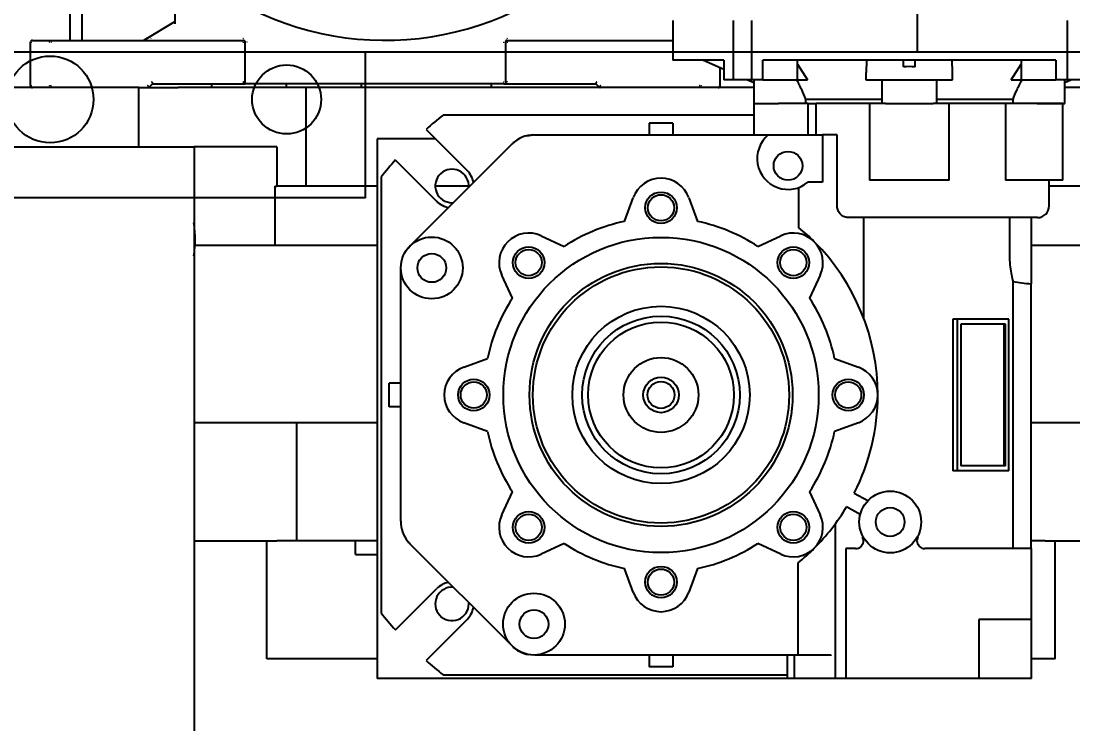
# Model space of a CAD drawing. Header units: inches. Extents: x -347369 to -260369, y 119522 to 149869.
# Drawn here: x -263237.6 to -262970.6, y 139209.2 to 139387.6 of the extents above; entities that cross this region are included whole.
import ezdxf

# ---------------------------------------------------------------- set-up
doc = ezdxf.new("R2010")
doc.units = ezdxf.units.IN
doc.header["$LTSCALE"] = 300
doc.linetypes.add('DOT2', pattern=[0.635, 0, -0.635])
doc.layers.add('INCASTELLATURA MOT', color=4, linetype='Continuous')
doc.layers.add('QUOTE', color=7, linetype='Continuous')
doc.styles.get("Standard").update_dxf_attribs({"font": 'romans.shx'})
doc.dimstyles.new('sc1a100_pollici', dxfattribs={"dimscale": 100, "dimtxt": 3, "dimasz": 3, "dimexe": 0, "dimexo": 0, "dimgap": 1, "dimtad": 1, "dimzin": 12, "dimdsep": 46, "dimtxsty": 'Standard', "dimblk": 'CLOSEDBLANK', "dimcen": 1, "dimclrd": 253, "dimclre": 253, "dimclrt": 2, "dimadec": 0, "dimazin": 3, "dimtfac": 1, "dimtmove": 0, "dimatfit": 1, "dimldrblk": 'CLOSEDBLANK', "dimfxl": 1, "dimtolj": 1, "dimtzin": 0, "dimarcsym": 0})

# ---------------------------------------------------------------- blocks, each defined once
blk = doc.blocks.new('_ClosedBlank')
at = {"color": 0, "linetype": 'ByBlock', "lineweight": -2}
for p, q in [((-1, 0.16667), (0, 0)), ((-1, 0.16667), (-1, -0.16667)), ((0, 0), (-1, -0.16667))]:
    blk.add_line(p, q, dxfattribs=at)
blk = doc.blocks.new('*D12')
at = {"layer": 'Defpoints', "color": 0, "transparency": 16777216}
for p in [(-263135.17, 139932.66), (-261590.13, 139932.66), (-262190.13, 138999.66)]:
    blk.add_point(p, dxfattribs=at)
at = {"layer": 'QUOTE', "color": 253, "lineweight": -2, "transparency": 16777216}
for p, q in [((-261590.13, 140232.66), (-261590.13, 140532.66)), ((-263135.17, 139932.66), (-261590.13, 139932.66)), ((-261590.13, 139932.66), (-261590.13, 138999.66)), ((-262190.13, 138999.66), (-261590.13, 138999.66)), ((-261590.13, 138699.66), (-261590.13, 135456.8))]:
    blk.add_line(p, q, dxfattribs=at)
at = {"layer": 'QUOTE', "color": 253, "lineweight": -2, "transparency": 16777216, "xscale": 300, "yscale": 300, "zscale": 300}
for p, rotation in [((-261590.13, 139932.66), 270), ((-261590.13, 138999.66), 90)]:
    blk.add_blockref('_ClosedBlank', p, dxfattribs=dict(at, rotation=rotation))
at = {"layer": 'QUOTE', "color": 2, "transparency": 16777216, "char_height": 300, "attachment_point": 5, "rotation": 90}
for s, insert in [('\\A1;[3\'-0 3/4"]', (-261261.56, 136928.23)), ('\\A1;933', (-261840.13, 136928.23))]:
    blk.add_mtext(s, dxfattribs=dict(at, insert=insert))
blk = doc.blocks.new('*U45')
at = {"layer": 'INCASTELLATURA MOT', "linetype": 'Continuous'}
for p, q in [((120, 412), (120, 380)), ((120, 380), (-5880, 380)), ((-20, 343), (-20, 380)), ((-20, 343), (-180, 343))]:
    blk.add_line(p, q, dxfattribs=at)
for centre, radius in [((-100, 368), 11), ((-40, 368), 8.75)]:
    blk.add_circle(centre, radius, dxfattribs=at)
blk = doc.blocks.new('*U46')
at = {"layer": 'INCASTELLATURA MOT'}
for p in [(120, 412), (600, 380)]:
    blk.add_line(p, (120, 380), dxfattribs=at)
blk = doc.blocks.new('A$C11159156')
at = {"layer": 'INCASTELLATURA MOT', "color": 40, "linetype": 'Continuous', "lineweight": 25}
for p, q in [((-431, 462.4), (-431, 433)), ((-407.27, 437.21), (-407.27, 447.3)), ((-434, 440.3), (-434, 433)), ((-407.27, 437.8), (-415.13, 433.07)), ((-281, 438), (-281, 428)), ((-265.66, 438), (-265.66, 423)), ((-261.07, 438), (-261.07, 423)), ((-180.93, 438), (-180.93, 423)), ((-444, 421.5), (-444, 432.5)), ((-443.5, 433), (-438.79, 433)), ((-438.79, 433), (-390, 433)), ((-389.5, 422), (-389.5, 432.5)), ((-323.5, 432.5), (-323.5, 422.5)), ((-323, 433), (-281, 433)), ((-268.09, 428), (-281, 428)), ((-273.25, 428), (-268.09, 425.7)), ((-268.09, 428), (-268.09, 423)), ((-183.81, 428), (-258.19, 428)), ((-258.19, 423), (-258.19, 428)), ((-249.36, 423), (-249.36, 428)), ((-231.86, 424.87), (-231.77, 428)), ((-222.5, 426.28), (-222.5, 428)), ((-219.5, 426.28), (-219.5, 428)), ((-210.23, 428), (-210.14, 424.87)), ((-192.64, 428), (-192.64, 423)), ((-183.81, 428), (-183.81, 423)), ((-269, 421.5), (-269, 426.11)), ((-249.36, 426.95), (-246.85, 423)), ((-232, 424.87), (-232, 423)), ((-210, 423), (-210, 424.87)), ((-195.15, 423), (-192.64, 426.95)), ((-414, 421), (-413, 422)), ((-413, 422), (-389.5, 422)), ((-398, 421), (-398, 422)), ((-389, 422), (-389.5, 422)), ((-323.87, 422), (-389, 422)), ((-379, 421), (-379, 422)), ((-360, 421), (-360, 422)), ((-327, 421), (-327, 422)), ((-323, 422), (-300.5, 422)), ((-300.5, 422), (-299.5, 421)), ((-265.66, 423), (-268.09, 423)), ((-261.07, 423), (-265.66, 423)), ((-262.02, 423), (-260.48, 422.31)), ((-258.19, 423), (-261.07, 423)), ((-260.48, 423), (-260.48, 417)), ((-258.19, 423), (-251.41, 423)), ((-251.41, 423), (-249.36, 423)), ((-249.36, 423), (-246.85, 423)), ((-232, 423), (-210, 423)), ((-228, 423), (-228, 417)), ((-214, 417), (-214, 423)), ((-195.15, 423), (-192.64, 423)), ((-192.64, 423), (-190.59, 423)), ((-190.59, 423), (-183.81, 423)), ((-180.93, 423), (-183.81, 423)), ((-181.52, 417), (-181.52, 423)), ((-181.52, 422.31), (-179.98, 423)), ((-176.34, 423), (-180.93, 423)), ((-426.5, 421), (-451.5, 421)), ((-416.5, 421), (-426.5, 421)), ((-416.5, 406), (-416.5, 421)), ((-416.5, 421), (-406.5, 421)), ((-394, 421), (-406.5, 421)), ((-374, 421), (-394, 421)), ((-374, 396), (-374, 421)), ((-260.48, 421), (-374, 421)), ((-174, 421), (-181.52, 421)), ((-260.48, 417), (-260.48, 409)), ((-260.48, 417), (-254.2, 417)), ((-246.62, 417), (-254.2, 417)), ((-228, 418), (-247.33, 418)), ((-247.33, 418), (-247.33, 417)), ((-246.62, 409), (-246.62, 417)), ((-246.62, 417), (-244.62, 417)), ((-244.62, 409), (-244.62, 417)), ((-231.08, 417), (-244.62, 417)), ((-231.08, 417), (-231.08, 397.5)), ((-227.06, 417), (-231.08, 417)), ((-227.06, 417), (-214.94, 417)), ((-210.92, 417), (-214.94, 417)), ((-194.67, 418), (-214, 418)), ((-210.92, 397.5), (-210.92, 417)), ((-196.56, 417), (-210.92, 417)), ((-196.56, 417), (-196.56, 397.5)), ((-188.52, 417), (-196.56, 417)), ((-194.67, 417), (-194.67, 418)), ((-188.52, 417), (-181.52, 417)), ((-182, 417), (-188.52, 417)), ((-182, 397.5), (-182, 417)), ((-260.48, 414), (-339.31, 414)), ((-287, 412), (-287, 409)), ((-281, 412), (-287, 412)), ((-281, 412), (-281, 409)), ((-343.63, 410.41), (-333.14, 399.92)), ((-318.03, 408.79), (-316.43, 409)), ((-316.24, 409), (-256.81, 409)), ((-256.81, 409), (-243, 409)), ((-243, 409), (-243, 397)), ((-239.32, 409), (-243, 409)), ((-239.32, 391), (-239.32, 409)), ((-476.5, 406), (-402.5, 406)), ((-402.5, 406), (-402.5, 211.46)), ((-394, 406), (-402.5, 406)), ((-381.5, 406), (-394, 406)), ((-381.5, 406), (-381.5, 396)), ((-341.22, 408), (-356, 408)), ((-356, 408), (-356, 271)), ((-347.7, 380.79), (-321.79, 406.7)), ((-347.66, 380.84), (-321.84, 406.66)), ((-340.92, 392.14), (-351.41, 402.63)), ((-355, 398.31), (-355, 287.69)), ((-381.96, 396), (-381.96, 381)), ((-381.96, 396), (-381.5, 396)), ((-374, 396), (-381.5, 396)), ((-356, 396), (-374, 396)), ((-332.78, 396), (-341.28, 396)), ((-249, 385.42), (-249, 395.66)), ((-243, 397), (-246.71, 397)), ((-227.06, 397.5), (-231.08, 397.5)), ((-214.94, 397.5), (-227.06, 397.5)), ((-210.92, 397.5), (-214.94, 397.5)), ((-188.52, 397.5), (-196.56, 397.5)), ((-182, 397.5), (-188.52, 397.5)), ((-185.5, 391), (-185.5, 397.5)), ((-175.69, 396), (-185.5, 396)), ((-293.25, 387.04), (-291.04, 393.07)), ((-276.96, 393.07), (-274.75, 387.04)), ((-337.03, 391.78), (-336.7, 391.8)), ((-188.5, 388), (-236.3, 388)), ((-232.54, 362.42), (-232.54, 388)), ((-195.58, 388), (-195.58, 378.5)), ((-190.04, 388), (-190.04, 378.5)), ((-314.43, 383.39), (-308.6, 380.68)), ((-259.4, 380.68), (-253.57, 383.39)), ((-402.27, 381), (-381.96, 381)), ((-381.96, 381), (-356, 381)), ((-190.04, 381), (-175.69, 381)), ((-190.04, 378.5), (-190.04, 371.21)), ((-350, 310.95), (-350, 375.05)), ((-321.68, 367.6), (-324.39, 373.43)), ((-243.61, 373.43), (-246.32, 367.6)), ((-194.69, 371.77), (-194.69, 304)), ((-190.04, 304), (-190.04, 371.21)), ((-209.98, 362.25), (-209.98, 323.75)), ((-208.8, 362.25), (-209.98, 362.25)), ((-208.8, 323.75), (-208.8, 362.25)), ((-195.72, 362.25), (-208.8, 362.25)), ((-196.6, 361), (-207.92, 361)), ((-207.92, 361), (-207.92, 325)), ((-196.96, 325), (-196.96, 361)), ((-196.6, 325), (-196.6, 361)), ((-195.72, 323.75), (-195.72, 362.25)), ((-334.07, 350.04), (-328.04, 352.25)), ((-239.96, 352.25), (-233.93, 350.04)), ((-353, 340), (-353, 346)), ((-350, 346), (-353, 346)), ((-350, 340), (-353, 340)), ((-402.5, 336), (-381.5, 336)), ((-381.5, 336), (-376.5, 336)), ((-376.5, 336), (-376.5, 306)), ((-376.5, 336), (-356.5, 336)), ((-356.5, 336), (-356, 336)), ((-328.04, 333.75), (-334.07, 335.96)), ((-233.93, 335.96), (-239.96, 333.75)), ((-190.04, 336), (-186.5, 336)), ((-186.5, 336), (-93.14, 336)), ((-208.8, 323.75), (-209.98, 323.75)), ((-195.72, 323.75), (-208.8, 323.75)), ((-196.6, 325), (-207.92, 325)), ((-324.39, 312.57), (-321.68, 318.4)), ((-246.32, 318.4), (-243.61, 312.57)), ((-234.96, 318.1), (-231.5, 316.18)), ((-233.44, 312.69), (-236.9, 314.6)), ((-239.72, 271), (-239.72, 310.37)), ((-402.5, 306), (-381.5, 306)), ((-384, 276), (-384, 306)), ((-376.5, 306), (-381.5, 306)), ((-361.5, 306), (-376.5, 306)), ((-361.5, 302.5), (-361.5, 306)), ((-356, 306), (-361.5, 306)), ((-321.79, 279.3), (-347.7, 305.21)), ((-321.8, 279.3), (-347.66, 305.16)), ((-308.6, 305.32), (-314.43, 302.61)), ((-253.57, 302.61), (-259.4, 305.32)), ((-232.87, 306.95), (-232.69, 306.95)), ((-218.98, 306.95), (-218.8, 306.95)), ((-186.5, 306), (-190.04, 306)), ((-186.5, 306), (-93.14, 306)), ((-184, 276), (-184, 306)), ((-361.5, 302.5), (-356, 302.5)), ((-237.09, 304), (-237.09, 271)), ((-234.63, 304), (-237.09, 304)), ((-190, 304), (-217.04, 304)), ((-190, 271), (-190, 304)), ((-291.04, 292.93), (-293.25, 298.96)), ((-274.75, 298.96), (-276.96, 292.93)), ((-249.22, 277), (-249.22, 300.39)), ((-351.41, 283.37), (-340.92, 293.86)), ((-332.78, 289.97), (-332.8, 290.3)), ((-333.14, 286.08), (-343.63, 275.59)), ((-203.32, 286), (-203.32, 271)), ((-201.2, 286), (-203.32, 286)), ((-191.83, 286), (-201.2, 286)), ((-190.1, 286), (-191.83, 286)), ((-356, 276), (-384, 276)), ((-249.22, 277), (-316.05, 277)), ((-287, 277), (-287, 274)), ((-281, 277), (-281, 274)), ((-252, 277), (-252, 271)), ((-250.19, 277), (-250.19, 271)), ((-240.8, 277), (-249.22, 277)), ((-184, 276), (-190, 276)), ((-281, 274), (-287, 274)), ((-252, 271), (-356, 271)), ((-339.31, 272), (-252, 272)), ((-250.19, 271), (-252, 271)), ((-240.8, 271), (-250.19, 271)), ((-239.72, 271), (-240.8, 271)), ((-237.09, 271), (-239.72, 271)), ((-203.32, 271), (-237.09, 271)), ((-201.2, 271), (-203.32, 271)), ((-191.83, 271), (-201.2, 271)), ((-190.1, 271), (-191.83, 271)), ((-190, 271), (-190.1, 271))]:
    blk.add_line(p, q, dxfattribs=at)
at = {"layer": 'INCASTELLATURA MOT', "color": 40, "linetype": 'DOT2', "lineweight": 18}
for p, q in [((-413.45, 433.5), (-407.27, 437.21)), ((-444, 432.5), (-443.85, 432.5)), ((-443.85, 432.5), (-439.15, 432.5)), ((-443.85, 432.5), (-443.85, 421.5)), ((-439.15, 432.5), (-438.79, 432.5)), ((-439.15, 421.5), (-439.15, 432.5)), ((-438.79, 433), (-438.79, 432.5)), ((-438.79, 421.5), (-438.79, 432.5)), ((-438.79, 432.5), (-390, 432.5)), ((-413.45, 433), (-413.45, 433.5)), ((-390, 433.5), (-413.45, 433.5)), ((-390, 433.5), (-390, 433)), ((-390, 432.5), (-390, 433)), ((-390, 432.5), (-390, 422.5)), ((-389.5, 432.5), (-390, 432.5)), ((-389, 432.5), (-389.5, 432.5)), ((-389, 422), (-389, 432.5)), ((-324, 432.5), (-324, 422.5)), ((-324, 432.5), (-323.5, 432.5)), ((-323, 432.5), (-323.5, 432.5)), ((-323, 433.5), (-323, 433)), ((-281, 433.5), (-323, 433.5)), ((-323, 433), (-323, 432.5)), ((-323, 422.5), (-323, 432.5)), ((-323, 432.5), (-281, 432.5)), ((-274.21, 428), (-274.21, 421.5)), ((-273.85, 421.5), (-273.85, 428)), ((-251.41, 423), (-251.41, 428)), ((-190.59, 423), (-190.59, 428)), ((-269.15, 426.17), (-269.15, 421.5)), ((-413.21, 422.5), (-414.21, 421.5)), ((-390, 422.5), (-413.21, 422.5)), ((-324, 422.5), (-323.5, 422.5)), ((-323, 422.5), (-323.5, 422.5)), ((-300.29, 422.5), (-323, 422.5)), ((-323, 422.5), (-323, 422)), ((-299.29, 421.5), (-300.29, 422.5)), ((-444, 421.5), (-443.85, 421.5)), ((-443.85, 421.5), (-439.15, 421.5)), ((-439.15, 421.5), (-438.79, 421.5)), ((-414.21, 421.5), (-438.79, 421.5)), ((-438.79, 421.5), (-438.79, 421)), ((-426.5, 406), (-426.5, 421)), ((-406.5, 421), (-406.5, 406)), ((-394, 406), (-394, 421)), ((-274.21, 421.5), (-299.29, 421.5)), ((-274.21, 421), (-274.21, 421.5)), ((-274.21, 421.5), (-273.85, 421.5)), ((-269.15, 421.5), (-273.85, 421.5)), ((-269.15, 421.5), (-269, 421.5)), ((-254.2, 409), (-254.2, 417)), ((-227.06, 397.5), (-227.06, 417)), ((-214.94, 397.5), (-214.94, 417)), ((-188.52, 397.5), (-188.52, 417)), ((-185.5, 391), (-239.32, 391)), ((-221, 388), (-221, 316.93)), ((-190.04, 378.5), (-195.58, 378.5)), ((-381.5, 306), (-381.5, 336)), ((-356.5, 336), (-356.5, 306)), ((-186.5, 336), (-186.5, 306)), ((-201.2, 286), (-201.2, 271)), ((-191.83, 286), (-191.83, 271)), ((-190.1, 286), (-190.1, 271)), ((-240.8, 277), (-240.8, 271))]:
    blk.add_line(p, q, dxfattribs=at)
at = {"layer": 'INCASTELLATURA MOT', "color": 40, "linetype": 'Continuous', "lineweight": 25, "flags": 128}
blk.add_lwpolyline([(-348.26, 380.17), (-348.18, 380.26), (-347.66, 380.84)], dxfattribs=at)
at = {"layer": 'INCASTELLATURA MOT', "color": 40, "linetype": 'Continuous', "lineweight": 25}
for centre, radius in [((-251.76, 401.16), 3.65), ((-284, 390.5), 4), ((-284, 390.5), 3.32), ((-342.16, 375.24), 7.84), ((-284, 343), 40), ((-317.59, 376.59), 4), ((-317.59, 376.59), 3.32), ((-250.41, 376.59), 4), ((-250.41, 376.59), 3.32), ((-342.16, 375.24), 3.65), ((-284, 343), 33.37), ((-284, 343), 32.5), ((-284, 343), 22.5), ((-284, 343), 20), ((-284, 343), 18.5), ((-284, 343), 9.5), ((-331.5, 343), 4), ((-284, 343), 4.5), ((-236.5, 343), 4), ((-331.5, 343), 3.32), ((-284, 343), 3.4), ((-236.5, 343), 3.32), ((-225.84, 310.76), 7.84), ((-317.59, 309.41), 4), ((-317.59, 309.41), 3.32), ((-250.41, 309.41), 4), ((-250.41, 309.41), 3.32), ((-225.84, 310.76), 3.65), ((-284, 295.5), 4), ((-284, 295.5), 3.32), ((-316.24, 284.84), 7.84), ((-316.24, 284.84), 3.65)]:
    blk.add_circle(centre, radius, dxfattribs=at)
for centre, radius, start, end in [((-354, 509), 76, 233.475, 180), ((-443.5, 432.5), 0.5, 90, 180), ((-415.39, 433.5), 0.5, 270, 301), ((-390, 432.5), 0.5, 0, 90), ((-323, 432.5), 0.5, 90, 180), ((-323, 422.5), 0.5, 180, 270), ((-443.5, 421.5), 0.5, 180, 270), ((-269.5, 421.5), 0.5, 270, 0), ((-284, 343), 90, 127.9182, 131.4964), ((-316.24, 401.16), 7.84, 90, 135), ((-251.76, 403), 7.84, 130.0658, 310.0658), ((-316.19, 401), 8, 128.5563, 135), ((-284, 343), 90, 138.5036, 142.0818), ((-337.03, 396.03), 4.25, 355.5636, 270), ((-337.03, 396.03), 5.5, 9.0535, 45), ((-284, 390.5), 7.5, 20.0753, 159.9247), ((-337.03, 396.03), 5.5, 225, 260.9465), ((-188.5, 391), 3, 270, 0), ((-284, 343), 45, 101.862, 123.138), ((-284, 343), 45, 56.862, 78.138), ((-452.85, 381), 50.67, 1.6963, 6.4647), ((-284, 343), 55, 45, 50.4748), ((-452.85, 384), 50.67, 353.5353, 358.3037), ((-317.59, 376.59), 7.5, 65.0753, 204.9247), ((-250.41, 376.59), 7.5, 335.0753, 114.9247), ((-284, 343), 55, 0, 45), ((-342.16, 375.24), 7.84, 135, 140.9733), ((-284, 343), 45, 146.862, 168.138), ((-284, 343), 45, 11.862, 33.138), ((-331.5, 343), 7.5, 110.0753, 249.9247), ((-236.5, 343), 7.5, 290.0753, 69.9247), ((-284, 343), 55, 333.0839, 0), ((-284, 343), 45, 191.862, 213.138), ((-284, 343), 45, 326.862, 348.138), ((-317.59, 309.41), 7.5, 155.0753, 294.9247), ((-250.41, 309.41), 7.5, 245.0753, 24.9247), ((-284, 343), 55, 315, 328.9161), ((-342.16, 310.76), 7.84, 178.6394, 219.0523), ((-342, 310.81), 8, 218.5563, 225), ((-342.16, 310.76), 7.84, 219.0267, 225), ((-284, 343), 45, 236.862, 258.138), ((-284, 343), 45, 281.862, 303.138), ((-284, 343), 55, 309.2223, 315), ((-337.03, 289.97), 4.25, 85.5636, 0), ((-337.03, 289.97), 5.5, 99.0535, 135), ((-284, 295.5), 7.5, 200.0753, 339.9247), ((-337.03, 289.97), 5.5, 315, 350.9465), ((-284, 343), 90, 217.9182, 221.4964), ((-316.25, 284.84), 7.84, 225, 260.1923), ((-316.24, 284.84), 7.84, 225, 230.9733), ((-284, 343), 90, 228.5036, 232.0818)]:
    blk.add_arc(centre, radius, start, end, dxfattribs=at)
for centre, major_axis, ratio, start_param, end_param in [((-221, 421.43), (11, 0), 0.445229, 1.434006, 1.707586), ((-185.92, 378.56), (20.61, 0), 0.36397, 4.272528, 4.511031)]:
    blk.add_ellipse(centre, major_axis=major_axis, ratio=ratio, start_param=start_param, end_param=end_param, dxfattribs=at)
at = {"layer": 'INCASTELLATURA MOT', "color": 40, "linetype": 'DOT2', "lineweight": 18}
for points, knots in [([(-287.65, 545.03), (-286.6, 542.97), (-284.51, 538.87), (-282.07, 532.28), (-280.17, 525.35), (-278.92, 518.04), (-278.39, 510.49), (-278.62, 502.81), (-279.65, 495.11), (-281.48, 487.52), (-284.08, 480.16), (-287.41, 473.14), (-291.4, 466.57), (-295.95, 460.53), (-300.98, 455.08), (-306.35, 450.29), (-312, 446.13), (-317.92, 442.56), (-324.15, 439.54), (-330.72, 437.06), (-337.66, 435.17), (-344.96, 433.92), (-352.51, 433.39), (-360.19, 433.62), (-367.89, 434.65), (-375.48, 436.48), (-382.85, 439.08), (-389.84, 442.43), (-395.2, 445.55), (-398.03, 447.74), (-398.84, 448.37)], [0, 0, 0, 0, 0.033825, 0.067651, 0.103057, 0.139363, 0.176421, 0.214064, 0.252107, 0.290354, 0.328601, 0.366644, 0.404287, 0.441345, 0.477651, 0.513057, 0.546881, 0.580708, 0.614532, 0.648359, 0.683766, 0.720071, 0.757129, 0.794772, 0.832815, 0.871062, 0.909309, 0.947352, 0.984996, 1, 1, 1, 1]), ([(-415.13, 433.07), (-415.13, 433.07), (-415.13, 433.07), (-415.09, 433.08), (-414.94, 433.12), (-414.38, 433.26), (-413.85, 433.4), (-413.45, 433.5)], [0, 0, 0, 0, 0.025023, 0.05247, 0.120798, 0.34456, 1, 1, 1, 1]), ([(-389, 432.5), (-389.01, 432.63), (-389.03, 432.82), (-389.16, 433.05), (-389.29, 433.21), (-389.45, 433.34), (-389.68, 433.47), (-389.87, 433.49), (-390, 433.5)], [0, 0, 0, 0, 0.239443, 0.36955, 0.5, 0.630107, 0.760557, 1, 1, 1, 1]), ([(-323, 433.5), (-323.13, 433.49), (-323.32, 433.47), (-323.55, 433.34), (-323.71, 433.21), (-323.84, 433.05), (-323.97, 432.82), (-323.99, 432.63), (-324, 432.5)], [0, 0, 0, 0, 0.239443, 0.3695502, 0.4999998, 0.6301073, 0.760557, 1, 1, 1, 1])]:
    blk.add_open_spline(points, degree=3, knots=knots, dxfattribs=at)
for points in [[(-443.5, 433), (-443.55, 432.99), (-443.64, 432.98), (-443.76, 432.86), (-443.84, 432.7), (-443.85, 432.57), (-443.85, 432.5)], [(-439.15, 432.5), (-439.14, 432.57), (-439.13, 432.7), (-439.05, 432.86), (-438.93, 432.98), (-438.84, 432.99), (-438.79, 433)], [(-324, 422.5), (-323.99, 422.41), (-323.98, 422.24), (-323.91, 422.08), (-323.87, 422)], [(-443.85, 421.5), (-443.85, 421.43), (-443.84, 421.3), (-443.76, 421.14), (-443.64, 421.02), (-443.55, 421.01), (-443.5, 421)], [(-438.79, 421), (-438.84, 421.01), (-438.93, 421.02), (-439.05, 421.14), (-439.13, 421.3), (-439.14, 421.43), (-439.15, 421.5)], [(-273.85, 421.5), (-273.86, 421.43), (-273.87, 421.3), (-273.95, 421.14), (-274.07, 421.02), (-274.16, 421.01), (-274.21, 421)], [(-269.5, 421), (-269.45, 421.01), (-269.36, 421.02), (-269.24, 421.14), (-269.16, 421.3), (-269.15, 421.43), (-269.15, 421.5)]]:
    blk.add_open_spline(points, degree=3, dxfattribs=at)
at = {"layer": 'INCASTELLATURA MOT', "color": 40, "linetype": 'Continuous', "lineweight": 25}
for points, knots in [([(-413.21, 422.5), (-413.19, 422.46), (-413.16, 422.38), (-413.11, 422.26), (-413.07, 422.16), (-413.03, 422.08), (-413.01, 422.03), (-413, 422.01), (-413, 422), (-413, 422)], [0, 0, 0, 0, 0.160572, 0.299565, 0.512304, 0.641482, 0.765423, 0.884711, 1, 1, 1, 1]), ([(-389.5, 422), (-389.5, 422), (-389.51, 422.01), (-389.54, 422.03), (-389.58, 422.08), (-389.67, 422.17), (-389.81, 422.31), (-389.94, 422.44), (-390, 422.5)], [0, 0, 0, 0, 0.0992271, 0.2048211, 0.3197547, 0.4463442, 0.7240515, 1, 1, 1, 1]), ([(-323.87, 422), (-323.79, 422), (-323.61, 422), (-323.31, 422), (-323.12, 422), (-323, 422)], [0, 0, 0, 0, 0.23556, 0.499097, 1, 1, 1, 1]), ([(-300.5, 422), (-300.5, 422), (-300.5, 422.01), (-300.49, 422.03), (-300.47, 422.08), (-300.43, 422.16), (-300.39, 422.26), (-300.34, 422.38), (-300.31, 422.46), (-300.29, 422.5)], [0, 0, 0, 0, 0.115273, 0.234556, 0.358502, 0.487696, 0.700399, 0.839401, 1, 1, 1, 1]), ([(-249.65, 423), (-249.2, 422.17), (-248.28, 420.49), (-247.65, 418.84), (-247.33, 418)], [0, 0, 0, 0, 0.495124, 1, 1, 1, 1]), ([(-194.67, 418), (-194.36, 418.82), (-193.73, 420.47), (-192.81, 422.15), (-192.35, 423)], [0, 0, 0, 0, 0.4949054, 1, 1, 1, 1]), ([(-414.21, 421.5), (-414.19, 421.46), (-414.16, 421.38), (-414.11, 421.26), (-414.07, 421.16), (-414.03, 421.08), (-414.01, 421.03), (-414, 421.01), (-414, 421), (-414, 421)], [0, 0, 0, 0, 0.160572, 0.299565, 0.512304, 0.641482, 0.765423, 0.884711, 1, 1, 1, 1]), ([(-299.5, 421), (-299.5, 421), (-299.5, 421.01), (-299.49, 421.03), (-299.47, 421.08), (-299.43, 421.16), (-299.39, 421.26), (-299.34, 421.38), (-299.31, 421.46), (-299.29, 421.5)], [0, 0, 0, 0, 0.115273, 0.234556, 0.358502, 0.487696, 0.700399, 0.839401, 1, 1, 1, 1]), ([(-236.3, 388), (-236.68, 388.04), (-237.45, 388.12), (-238.45, 388.78), (-239.11, 389.73), (-239.31, 390.52), (-239.31, 390.93), (-239.32, 391)], [0, 0, 0, 0, 0.257725, 0.525048, 0.759441, 0.958793, 1, 1, 1, 1]), ([(-195.58, 378.5), (-195.58, 378.27), (-195.57, 377.24), (-195.42, 375.42), (-195.08, 373.35), (-194.81, 372.24), (-194.71, 371.82), (-194.69, 371.77)], [0, 0, 0, 0, 0.079992, 0.36697, 0.657616, 0.958973, 1, 1, 1, 1]), ([(-234.63, 304), (-234.39, 304.02), (-233.91, 304.07), (-233.27, 304.47), (-232.82, 305.05), (-232.62, 305.71), (-232.63, 306.38), (-232.79, 306.76), (-232.87, 306.95)], [0, 0, 0, 0, 0.186483, 0.373432, 0.547138, 0.705464, 0.854174, 1, 1, 1, 1]), ([(-218.8, 306.95), (-218.89, 306.74), (-219.06, 306.33), (-219.05, 305.64), (-218.82, 305), (-218.39, 304.47), (-217.81, 304.11), (-217.33, 304), (-217.08, 304), (-217.04, 304)], [0, 0, 0, 0, 0.162555, 0.32511, 0.487658, 0.650214, 0.812883, 0.976046, 1, 1, 1, 1])]:
    blk.add_open_spline(points, degree=3, knots=knots, dxfattribs=at)

msp = doc.modelspace()

# ---------------------------------------------------------------- block references
for name, p in [('*U45', (-263130.166, 138999.656)), ('A$C11159156', (-262791.171, 138949.656)), ('*U46', (-263130.166, 138999.656))]:
    msp.add_blockref(name, p)

# ---------------------------------------------------------------- dimensions: what is measured, and where the dimension line sits
at = {"layer": 'QUOTE'}
dim = msp.add_linear_dim(base=(-261590.132, 139932.656), p1=(-262190.132, 138999.656), p2=(-263135.166, 139932.656), angle=90, dimstyle='sc1a100_pollici', override={"dimpost": '\\X'}, dxfattribs=at)
dim.commit()
dim.dimension.update_dxf_attribs({"geometry": '*D12', "text_midpoint": (-261590.132, 136928.227), "dimtype": 160})

doc.saveas('drawing.dxf')
